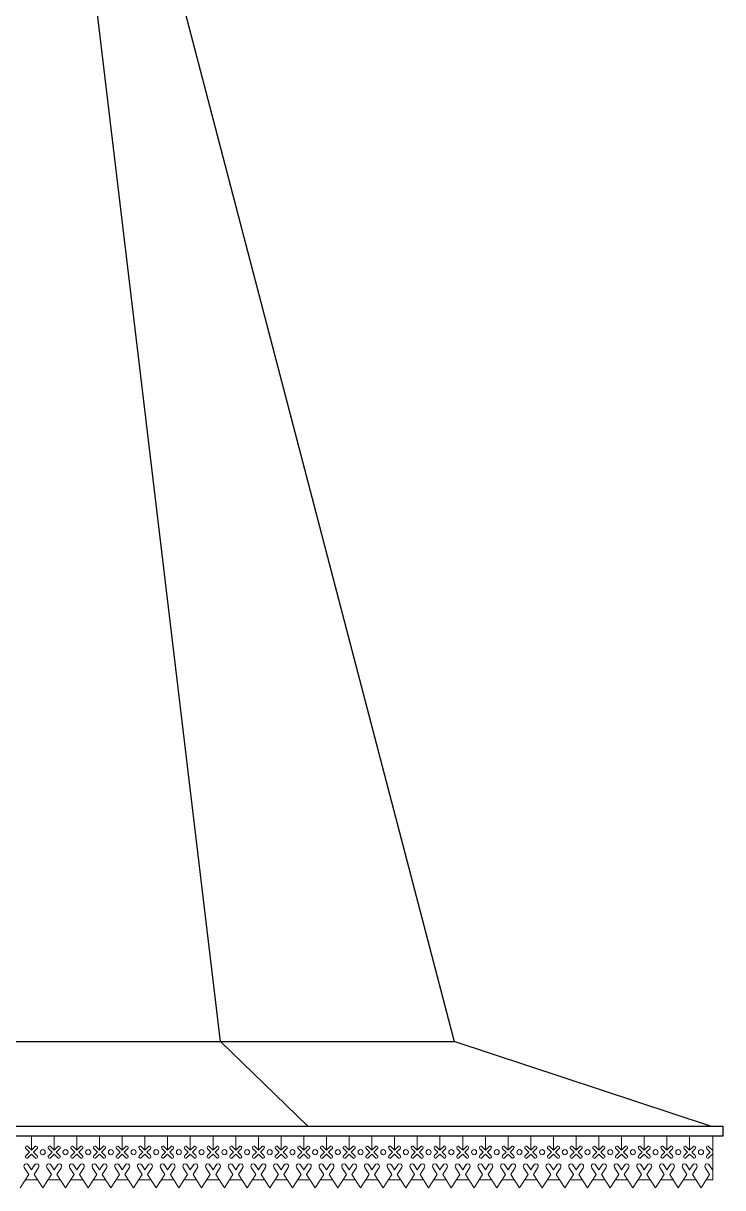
# Model space of a CAD drawing. Header units: millimetres. Extents: x 159 to 5807, y 71 to 6378.
# Drawn here: x 972.6 to 1156.8, y 5673.1 to 5979.7 of the extents above; entities that cross this region are included whole.
import ezdxf

# ---------------------------------------------------------------- set-up
doc = ezdxf.new("R2010")
doc.units = ezdxf.units.MM
doc.layers.add('fasad', color=251, linetype='Continuous', lineweight=15)

msp = doc.modelspace()

# ---------------------------------------------------------------- linework, layer by layer
at = {"layer": 'fasad', "lineweight": 30}
for p, q in [((975.139, 6135.9842), (1086.0608, 5711.5553)), ((1024.4896, 5711.5553), (974.5413, 6129.0422)), ((858.9489, 5711.5553), (1086.0608, 5711.5553)), ((1047.5407, 5689.3028), (1024.4896, 5711.5553)), ((1153.5892, 5689.3028), (1086.0608, 5711.5553))]:
    msp.add_line(p, q, dxfattribs=at)
at = {"layer": 'fasad'}
for p, q in [((974.7235, 5682.9686), (974.7235, 5686.683)), ((980.7029, 5682.9686), (980.7029, 5686.683)), ((986.6823, 5682.9686), (986.6823, 5686.683)), ((992.6617, 5682.9686), (992.6617, 5686.683)), ((998.6411, 5682.9686), (998.6411, 5686.683)), ((1004.6205, 5682.9686), (1004.6205, 5686.683)), ((1010.5999, 5682.9686), (1010.5999, 5686.683)), ((1016.5793, 5682.9686), (1016.5793, 5686.683)), ((1022.5587, 5682.9686), (1022.5587, 5686.683)), ((1028.5382, 5682.9686), (1028.5382, 5686.683)), ((1034.5176, 5682.9686), (1034.5176, 5686.683)), ((1040.497, 5682.9686), (1040.497, 5686.683)), ((1046.4764, 5682.9686), (1046.4764, 5686.683)), ((1052.4558, 5682.9686), (1052.4558, 5686.683)), ((1058.4352, 5682.9686), (1058.4352, 5686.683)), ((1064.4146, 5682.9686), (1064.4146, 5686.683)), ((1070.394, 5682.9686), (1070.394, 5686.683)), ((1076.3734, 5682.9686), (1076.3734, 5686.683)), ((1082.3528, 5682.9686), (1082.3528, 5686.683)), ((1088.3322, 5682.9686), (1088.3322, 5686.683)), ((1094.3116, 5682.9686), (1094.3116, 5686.683)), ((1100.291, 5682.9686), (1100.291, 5686.683)), ((1106.2704, 5682.9686), (1106.2704, 5686.683)), ((1112.2498, 5682.9686), (1112.2498, 5686.683)), ((1118.2292, 5682.9686), (1118.2292, 5686.683)), ((1124.2086, 5682.9686), (1124.2086, 5686.683)), ((1130.188, 5682.9686), (1130.188, 5686.683)), ((1136.1674, 5682.9686), (1136.1674, 5686.683)), ((1142.1468, 5682.9686), (1142.1468, 5686.683)), ((1148.1262, 5682.9686), (1148.1262, 5686.683)), ((1154.2418, 5675.1703), (1154.2418, 5686.683)), ((974.0081, 5676.6102), (972.8248, 5678.4409)), ((974.7235, 5677.8121), (973.8773, 5679.1212)), ((974.7235, 5677.8121), (975.5698, 5679.1212)), ((975.439, 5676.6102), (976.6223, 5678.4409)), ((979.9875, 5676.6102), (978.8042, 5678.4409)), ((980.7029, 5677.8121), (979.8567, 5679.1212)), ((980.7029, 5677.8121), (981.5492, 5679.1212)), ((981.4184, 5676.6102), (982.6017, 5678.4409)), ((985.9669, 5676.6102), (984.7836, 5678.4409)), ((986.6823, 5677.8121), (985.8361, 5679.1212)), ((986.6823, 5677.8121), (987.5286, 5679.1212)), ((987.3978, 5676.6102), (988.5811, 5678.4409)), ((991.9463, 5676.6102), (990.763, 5678.4409)), ((992.6617, 5677.8121), (991.8155, 5679.1212)), ((992.6617, 5677.8121), (993.508, 5679.1212)), ((993.3772, 5676.6102), (994.5605, 5678.4409)), ((997.9257, 5676.6102), (996.7424, 5678.4409)), ((998.6411, 5677.8121), (997.7949, 5679.1212)), ((998.6411, 5677.8121), (999.4874, 5679.1212)), ((999.3566, 5676.6102), (1000.5399, 5678.4409)), ((1003.9051, 5676.6102), (1002.7218, 5678.4409)), ((1004.6205, 5677.8121), (1003.7743, 5679.1212)), ((1004.6205, 5677.8121), (1005.4668, 5679.1212)), ((1005.336, 5676.6102), (1006.5193, 5678.4409)), ((1009.8845, 5676.6102), (1008.7012, 5678.4409)), ((1010.5999, 5677.8121), (1009.7537, 5679.1212)), ((1010.5999, 5677.8121), (1011.4462, 5679.1212)), ((1011.3154, 5676.6102), (1012.4987, 5678.4409)), ((1015.8639, 5676.6102), (1014.6806, 5678.4409)), ((1016.5793, 5677.8121), (1015.7331, 5679.1212)), ((1016.5793, 5677.8121), (1017.4256, 5679.1212)), ((1017.2948, 5676.6102), (1018.4781, 5678.4409)), ((1021.8433, 5676.6102), (1020.66, 5678.4409)), ((1022.5587, 5677.8121), (1021.7125, 5679.1212)), ((1022.5587, 5677.8121), (1023.405, 5679.1212)), ((1023.2742, 5676.6102), (1024.4575, 5678.4409)), ((1027.8227, 5676.6102), (1026.6394, 5678.4409)), ((1028.5382, 5677.8121), (1027.6919, 5679.1212)), ((1028.5382, 5677.8121), (1029.3844, 5679.1212)), ((1029.2536, 5676.6102), (1030.4369, 5678.4409)), ((1033.8021, 5676.6102), (1032.6188, 5678.4409)), ((1034.5176, 5677.8121), (1033.6713, 5679.1212)), ((1034.5176, 5677.8121), (1035.3638, 5679.1212)), ((1035.233, 5676.6102), (1036.4163, 5678.4409)), ((1039.7815, 5676.6102), (1038.5982, 5678.4409)), ((1040.497, 5677.8121), (1039.6507, 5679.1212)), ((1040.497, 5677.8121), (1041.3432, 5679.1212)), ((1041.2124, 5676.6102), (1042.3957, 5678.4409)), ((1045.7609, 5676.6102), (1044.5776, 5678.4409)), ((1046.4764, 5677.8121), (1045.6301, 5679.1212)), ((1046.4764, 5677.8121), (1047.3226, 5679.1212)), ((1047.1918, 5676.6102), (1048.3751, 5678.4409)), ((1051.7403, 5676.6102), (1050.557, 5678.4409)), ((1052.4558, 5677.8121), (1051.6095, 5679.1212)), ((1052.4558, 5677.8121), (1053.302, 5679.1212)), ((1053.1712, 5676.6102), (1054.3545, 5678.4409)), ((1057.7197, 5676.6102), (1056.5364, 5678.4409)), ((1058.4352, 5677.8121), (1057.5889, 5679.1212)), ((1058.4352, 5677.8121), (1059.2814, 5679.1212)), ((1059.1506, 5676.6102), (1060.3339, 5678.4409)), ((1063.6991, 5676.6102), (1062.5158, 5678.4409)), ((1064.4146, 5677.8121), (1063.5683, 5679.1212)), ((1064.4146, 5677.8121), (1065.2608, 5679.1212)), ((1065.13, 5676.6102), (1066.3133, 5678.4409)), ((1069.6785, 5676.6102), (1068.4952, 5678.4409)), ((1070.394, 5677.8121), (1069.5477, 5679.1212)), ((1070.394, 5677.8121), (1071.2402, 5679.1212)), ((1071.1094, 5676.6102), (1072.2927, 5678.4409)), ((1075.6579, 5676.6102), (1074.4746, 5678.4409)), ((1076.3734, 5677.8121), (1075.5271, 5679.1212)), ((1076.3734, 5677.8121), (1077.2196, 5679.1212)), ((1077.0888, 5676.6102), (1078.2721, 5678.4409)), ((1081.6373, 5676.6102), (1080.454, 5678.4409)), ((1082.3528, 5677.8121), (1081.5065, 5679.1212)), ((1082.3528, 5677.8121), (1083.199, 5679.1212)), ((1083.0682, 5676.6102), (1084.2515, 5678.4409)), ((1087.6167, 5676.6102), (1086.4334, 5678.4409)), ((1088.3322, 5677.8121), (1087.4859, 5679.1212)), ((1088.3322, 5677.8121), (1089.1784, 5679.1212)), ((1089.0476, 5676.6102), (1090.2309, 5678.4409)), ((1093.5961, 5676.6102), (1092.4128, 5678.4409)), ((1094.3116, 5677.8121), (1093.4653, 5679.1212)), ((1094.3116, 5677.8121), (1095.1578, 5679.1212)), ((1095.027, 5676.6102), (1096.2103, 5678.4409)), ((1099.5755, 5676.6102), (1098.3922, 5678.4409)), ((1100.291, 5677.8121), (1099.4447, 5679.1212)), ((1100.291, 5677.8121), (1101.1372, 5679.1212)), ((1101.0064, 5676.6102), (1102.1897, 5678.4409)), ((1105.5549, 5676.6102), (1104.3716, 5678.4409)), ((1106.2704, 5677.8121), (1105.4241, 5679.1212)), ((1106.2704, 5677.8121), (1107.1166, 5679.1212)), ((1106.9858, 5676.6102), (1108.1691, 5678.4409)), ((1111.5343, 5676.6102), (1110.351, 5678.4409)), ((1112.2498, 5677.8121), (1111.4035, 5679.1212)), ((1112.2498, 5677.8121), (1113.096, 5679.1212)), ((1112.9652, 5676.6102), (1114.1485, 5678.4409)), ((1117.5137, 5676.6102), (1116.3304, 5678.4409)), ((1118.2292, 5677.8121), (1117.3829, 5679.1212)), ((1118.2292, 5677.8121), (1119.0754, 5679.1212)), ((1118.9446, 5676.6102), (1120.1279, 5678.4409)), ((1123.4931, 5676.6102), (1122.3098, 5678.4409)), ((1124.2086, 5677.8121), (1123.3623, 5679.1212)), ((1124.2086, 5677.8121), (1125.0548, 5679.1212)), ((1124.924, 5676.6102), (1126.1073, 5678.4409)), ((1129.4725, 5676.6102), (1128.2892, 5678.4409)), ((1130.188, 5677.8121), (1129.3417, 5679.1212)), ((1130.188, 5677.8121), (1131.0342, 5679.1212)), ((1130.9034, 5676.6102), (1132.0867, 5678.4409)), ((1135.4519, 5676.6102), (1134.2686, 5678.4409)), ((1136.1674, 5677.8121), (1135.3211, 5679.1212)), ((1136.1674, 5677.8121), (1137.0136, 5679.1212)), ((1136.8828, 5676.6102), (1138.0661, 5678.4409)), ((1141.4313, 5676.6102), (1140.248, 5678.4409)), ((1142.1468, 5677.8121), (1141.3005, 5679.1212)), ((1142.1468, 5677.8121), (1142.993, 5679.1212)), ((1142.8622, 5676.6102), (1144.0455, 5678.4409)), ((1147.4107, 5676.6102), (1146.2274, 5678.4409)), ((1148.1262, 5677.8121), (1147.2799, 5679.1212)), ((1148.1262, 5677.8121), (1148.9724, 5679.1212)), ((1148.8416, 5676.6102), (1150.0249, 5678.4409)), ((1153.3901, 5676.6102), (1152.2068, 5678.4409)), ((1154.1056, 5677.8121), (1153.2593, 5679.1212)), ((971.7338, 5673.0919), (974.0081, 5676.6102)), ((977.7132, 5673.0919), (975.439, 5676.6102)), ((977.7132, 5673.0919), (979.9875, 5676.6102)), ((983.6926, 5673.0919), (981.4184, 5676.6102)), ((983.6926, 5673.0919), (985.9669, 5676.6102)), ((989.672, 5673.0919), (987.3978, 5676.6102)), ((989.672, 5673.0919), (991.9463, 5676.6102)), ((995.6514, 5673.0919), (993.3772, 5676.6102)), ((995.6514, 5673.0919), (997.9257, 5676.6102)), ((1001.6308, 5673.0919), (999.3566, 5676.6102)), ((1001.6308, 5673.0919), (1003.9051, 5676.6102)), ((1007.6102, 5673.0919), (1005.336, 5676.6102)), ((1007.6102, 5673.0919), (1009.8845, 5676.6102)), ((1013.5896, 5673.0919), (1011.3154, 5676.6102)), ((1013.5896, 5673.0919), (1015.8639, 5676.6102)), ((1019.569, 5673.0919), (1017.2948, 5676.6102)), ((1019.569, 5673.0919), (1021.8433, 5676.6102)), ((1025.5485, 5673.0919), (1023.2742, 5676.6102)), ((1025.5485, 5673.0919), (1027.8227, 5676.6102)), ((1031.5279, 5673.0919), (1029.2536, 5676.6102)), ((1031.5279, 5673.0919), (1033.8021, 5676.6102)), ((1037.5073, 5673.0919), (1035.233, 5676.6102)), ((1037.5073, 5673.0919), (1039.7815, 5676.6102)), ((1043.4867, 5673.0919), (1041.2124, 5676.6102)), ((1043.4867, 5673.0919), (1045.7609, 5676.6102)), ((1049.4661, 5673.0919), (1047.1918, 5676.6102)), ((1049.4661, 5673.0919), (1051.7403, 5676.6102)), ((1055.4455, 5673.0919), (1053.1712, 5676.6102)), ((1055.4455, 5673.0919), (1057.7197, 5676.6102)), ((1061.4249, 5673.0919), (1059.1506, 5676.6102)), ((1061.4249, 5673.0919), (1063.6991, 5676.6102)), ((1067.4043, 5673.0919), (1065.13, 5676.6102)), ((1067.4043, 5673.0919), (1069.6785, 5676.6102)), ((1073.3837, 5673.0919), (1071.1094, 5676.6102)), ((1073.3837, 5673.0919), (1075.6579, 5676.6102)), ((1079.3631, 5673.0919), (1077.0888, 5676.6102)), ((1079.3631, 5673.0919), (1081.6373, 5676.6102)), ((1085.3425, 5673.0919), (1083.0682, 5676.6102)), ((1085.3425, 5673.0919), (1087.6167, 5676.6102)), ((1091.3219, 5673.0919), (1089.0476, 5676.6102)), ((1091.3219, 5673.0919), (1093.5961, 5676.6102)), ((1097.3013, 5673.0919), (1095.027, 5676.6102)), ((1097.3013, 5673.0919), (1099.5755, 5676.6102)), ((1103.2807, 5673.0919), (1101.0064, 5676.6102)), ((1103.2807, 5673.0919), (1105.5549, 5676.6102)), ((1109.2601, 5673.0919), (1106.9858, 5676.6102)), ((1109.2601, 5673.0919), (1111.5343, 5676.6102)), ((1115.2395, 5673.0919), (1112.9652, 5676.6102)), ((1115.2395, 5673.0919), (1117.5137, 5676.6102)), ((1121.2189, 5673.0919), (1118.9446, 5676.6102)), ((1121.2189, 5673.0919), (1123.4931, 5676.6102)), ((1127.1983, 5673.0919), (1124.924, 5676.6102)), ((1127.1983, 5673.0919), (1129.4725, 5676.6102)), ((1133.1777, 5673.0919), (1130.9034, 5676.6102)), ((1133.1777, 5673.0919), (1135.4519, 5676.6102)), ((1139.1571, 5673.0919), (1136.8828, 5676.6102)), ((1139.1571, 5673.0919), (1141.4313, 5676.6102)), ((1145.1365, 5673.0919), (1142.8622, 5676.6102)), ((1145.1365, 5673.0919), (1147.4107, 5676.6102)), ((1151.1159, 5673.0919), (1148.8416, 5676.6102)), ((1151.1159, 5673.0919), (1153.3901, 5676.6102))]:
    msp.add_line(p, q, dxfattribs=at)
at = {"layer": 'fasad', "lineweight": 30}
msp.add_lwpolyline([(1156.8388, 5686.683), (788.4076, 5686.683), (788.4076, 5689.3028), (1156.8388, 5689.3028)], close=True, dxfattribs=at)
at = {"layer": 'fasad'}
for points in [[(976.1531, 5681.5666), (976.1531, 5681.5666), (975.2683, 5682.4513), (976.1531, 5683.3361, 1.13864319), (975.6083, 5683.8808), (974.7235, 5682.9961), (973.8388, 5683.8808, 1.13864319), (973.294, 5683.3361), (974.1788, 5682.4513), (973.294, 5681.5666), (973.294, 5681.5666, 1.13864319), (973.8388, 5681.0218), (974.7235, 5681.9065), (975.6083, 5681.0218, 1.13864319)], [(982.1325, 5681.5666), (982.1325, 5681.5666), (981.2477, 5682.4513), (982.1325, 5683.3361, 1.13864319), (981.5877, 5683.8808), (980.7029, 5682.9961), (979.8182, 5683.8808, 1.13864319), (979.2734, 5683.3361), (980.1582, 5682.4513), (979.2734, 5681.5666), (979.2734, 5681.5666, 1.13864319), (979.8182, 5681.0218), (980.7029, 5681.9065), (981.5877, 5681.0218, 1.13864319)], [(988.1119, 5681.5666), (988.1119, 5681.5666), (987.2271, 5682.4513), (988.1119, 5683.3361, 1.13864319), (987.5671, 5683.8808), (986.6823, 5682.9961), (985.7976, 5683.8808, 1.13864319), (985.2528, 5683.3361), (986.1376, 5682.4513), (985.2528, 5681.5666), (985.2528, 5681.5666, 1.13864319), (985.7976, 5681.0218), (986.6823, 5681.9065), (987.5671, 5681.0218, 1.13864319)], [(994.0913, 5681.5666), (994.0913, 5681.5666), (993.2065, 5682.4513), (994.0913, 5683.3361, 1.13864319), (993.5465, 5683.8808), (992.6617, 5682.9961), (991.777, 5683.8808, 1.13864319), (991.2322, 5683.3361), (992.117, 5682.4513), (991.2322, 5681.5666), (991.2322, 5681.5666, 1.13864319), (991.777, 5681.0218), (992.6617, 5681.9065), (993.5465, 5681.0218, 1.13864319)], [(1000.0707, 5681.5666), (1000.0707, 5681.5666), (999.1859, 5682.4513), (1000.0707, 5683.3361, 1.13864319), (999.5259, 5683.8808), (998.6411, 5682.9961), (997.7564, 5683.8808, 1.13864319), (997.2116, 5683.3361), (998.0964, 5682.4513), (997.2116, 5681.5666), (997.2116, 5681.5666, 1.13864319), (997.7564, 5681.0218), (998.6411, 5681.9065), (999.5259, 5681.0218, 1.13864319)], [(1006.0501, 5681.5666), (1006.0501, 5681.5666), (1005.1653, 5682.4513), (1006.0501, 5683.3361, 1.13864319), (1005.5053, 5683.8808), (1004.6205, 5682.9961), (1003.7358, 5683.8808, 1.13864319), (1003.191, 5683.3361), (1004.0758, 5682.4513), (1003.191, 5681.5666), (1003.191, 5681.5666, 1.13864319), (1003.7358, 5681.0218), (1004.6205, 5681.9065), (1005.5053, 5681.0218, 1.13864319)], [(1012.0295, 5681.5666), (1012.0295, 5681.5666), (1011.1447, 5682.4513), (1012.0295, 5683.3361, 1.13864319), (1011.4847, 5683.8808), (1010.5999, 5682.9961), (1009.7152, 5683.8808, 1.13864319), (1009.1704, 5683.3361), (1010.0552, 5682.4513), (1009.1704, 5681.5666), (1009.1704, 5681.5666, 1.13864319), (1009.7152, 5681.0218), (1010.5999, 5681.9065), (1011.4847, 5681.0218, 1.13864319)], [(1018.0089, 5681.5666), (1018.0089, 5681.5666), (1017.1241, 5682.4513), (1018.0089, 5683.3361, 1.13864319), (1017.4641, 5683.8808), (1016.5793, 5682.9961), (1015.6946, 5683.8808, 1.13864319), (1015.1498, 5683.3361), (1016.0346, 5682.4513), (1015.1498, 5681.5666), (1015.1498, 5681.5666, 1.13864319), (1015.6946, 5681.0218), (1016.5793, 5681.9065), (1017.4641, 5681.0218, 1.13864319)], [(1023.9883, 5681.5666), (1023.9883, 5681.5666), (1023.1035, 5682.4513), (1023.9883, 5683.3361, 1.13864319), (1023.4435, 5683.8808), (1022.5587, 5682.9961), (1021.674, 5683.8808, 1.13864319), (1021.1292, 5683.3361), (1022.014, 5682.4513), (1021.1292, 5681.5666), (1021.1292, 5681.5666, 1.13864319), (1021.674, 5681.0218), (1022.5587, 5681.9065), (1023.4435, 5681.0218, 1.13864319)], [(1029.9677, 5681.5666), (1029.9677, 5681.5666), (1029.0829, 5682.4513), (1029.9677, 5683.3361, 1.13864319), (1029.4229, 5683.8808), (1028.5382, 5682.9961), (1027.6534, 5683.8808, 1.13864319), (1027.1086, 5683.3361), (1027.9934, 5682.4513), (1027.1086, 5681.5666), (1027.1086, 5681.5666, 1.13864319), (1027.6534, 5681.0218), (1028.5382, 5681.9065), (1029.4229, 5681.0218, 1.13864319)], [(1035.9471, 5681.5666), (1035.9471, 5681.5666), (1035.0623, 5682.4513), (1035.9471, 5683.3361, 1.13864319), (1035.4023, 5683.8808), (1034.5176, 5682.9961), (1033.6328, 5683.8808, 1.13864319), (1033.088, 5683.3361), (1033.9728, 5682.4513), (1033.088, 5681.5666), (1033.088, 5681.5666, 1.13864319), (1033.6328, 5681.0218), (1034.5176, 5681.9065), (1035.4023, 5681.0218, 1.13864319)], [(1041.9265, 5681.5666), (1041.9265, 5681.5666), (1041.0417, 5682.4513), (1041.9265, 5683.3361, 1.13864319), (1041.3817, 5683.8808), (1040.497, 5682.9961), (1039.6122, 5683.8808, 1.13864319), (1039.0674, 5683.3361), (1039.9522, 5682.4513), (1039.0674, 5681.5666), (1039.0674, 5681.5666, 1.13864319), (1039.6122, 5681.0218), (1040.497, 5681.9065), (1041.3817, 5681.0218, 1.13864319)], [(1047.9059, 5681.5666), (1047.9059, 5681.5666), (1047.0211, 5682.4513), (1047.9059, 5683.3361, 1.13864319), (1047.3611, 5683.8808), (1046.4764, 5682.9961), (1045.5916, 5683.8808, 1.13864319), (1045.0468, 5683.3361), (1045.9316, 5682.4513), (1045.0468, 5681.5666), (1045.0468, 5681.5666, 1.13864319), (1045.5916, 5681.0218), (1046.4764, 5681.9065), (1047.3611, 5681.0218, 1.13864319)], [(1053.8853, 5681.5666), (1053.8853, 5681.5666), (1053.0005, 5682.4513), (1053.8853, 5683.3361, 1.13864319), (1053.3405, 5683.8808), (1052.4558, 5682.9961), (1051.571, 5683.8808, 1.13864319), (1051.0262, 5683.3361), (1051.911, 5682.4513), (1051.0262, 5681.5666), (1051.0262, 5681.5666, 1.13864319), (1051.571, 5681.0218), (1052.4558, 5681.9065), (1053.3405, 5681.0218, 1.13864319)], [(1059.8647, 5681.5666), (1059.8647, 5681.5666), (1058.9799, 5682.4513), (1059.8647, 5683.3361, 1.13864319), (1059.3199, 5683.8808), (1058.4352, 5682.9961), (1057.5504, 5683.8808, 1.13864319), (1057.0056, 5683.3361), (1057.8904, 5682.4513), (1057.0056, 5681.5666), (1057.0056, 5681.5666, 1.13864319), (1057.5504, 5681.0218), (1058.4352, 5681.9065), (1059.3199, 5681.0218, 1.13864319)], [(1065.8441, 5681.5666), (1065.8441, 5681.5666), (1064.9593, 5682.4513), (1065.8441, 5683.3361, 1.13864319), (1065.2993, 5683.8808), (1064.4146, 5682.9961), (1063.5298, 5683.8808, 1.13864319), (1062.985, 5683.3361), (1063.8698, 5682.4513), (1062.985, 5681.5666), (1062.985, 5681.5666, 1.13864319), (1063.5298, 5681.0218), (1064.4146, 5681.9065), (1065.2993, 5681.0218, 1.13864319)], [(1071.8235, 5681.5666), (1071.8235, 5681.5666), (1070.9387, 5682.4513), (1071.8235, 5683.3361, 1.13864319), (1071.2787, 5683.8808), (1070.394, 5682.9961), (1069.5092, 5683.8808, 1.13864319), (1068.9644, 5683.3361), (1069.8492, 5682.4513), (1068.9644, 5681.5666), (1068.9644, 5681.5666, 1.13864319), (1069.5092, 5681.0218), (1070.394, 5681.9065), (1071.2787, 5681.0218, 1.13864319)], [(1077.8029, 5681.5666), (1077.8029, 5681.5666), (1076.9181, 5682.4513), (1077.8029, 5683.3361, 1.13864319), (1077.2581, 5683.8808), (1076.3734, 5682.9961), (1075.4886, 5683.8808, 1.13864319), (1074.9438, 5683.3361), (1075.8286, 5682.4513), (1074.9438, 5681.5666), (1074.9438, 5681.5666, 1.13864319), (1075.4886, 5681.0218), (1076.3734, 5681.9065), (1077.2581, 5681.0218, 1.13864319)], [(1083.7823, 5681.5666), (1083.7823, 5681.5666), (1082.8975, 5682.4513), (1083.7823, 5683.3361, 1.13864319), (1083.2375, 5683.8808), (1082.3528, 5682.9961), (1081.468, 5683.8808, 1.13864319), (1080.9232, 5683.3361), (1081.808, 5682.4513), (1080.9232, 5681.5666), (1080.9232, 5681.5666, 1.13864319), (1081.468, 5681.0218), (1082.3528, 5681.9065), (1083.2375, 5681.0218, 1.13864319)], [(1089.7617, 5681.5666), (1089.7617, 5681.5666), (1088.8769, 5682.4513), (1089.7617, 5683.3361, 1.13864319), (1089.2169, 5683.8808), (1088.3322, 5682.9961), (1087.4474, 5683.8808, 1.13864319), (1086.9026, 5683.3361), (1087.7874, 5682.4513), (1086.9026, 5681.5666), (1086.9026, 5681.5666, 1.13864319), (1087.4474, 5681.0218), (1088.3322, 5681.9065), (1089.2169, 5681.0218, 1.13864319)], [(1095.7411, 5681.5666), (1095.7411, 5681.5666), (1094.8563, 5682.4513), (1095.7411, 5683.3361, 1.13864319), (1095.1963, 5683.8808), (1094.3116, 5682.9961), (1093.4268, 5683.8808, 1.13864319), (1092.882, 5683.3361), (1093.7668, 5682.4513), (1092.882, 5681.5666), (1092.882, 5681.5666, 1.13864319), (1093.4268, 5681.0218), (1094.3116, 5681.9065), (1095.1963, 5681.0218, 1.13864319)], [(1101.7205, 5681.5666), (1101.7205, 5681.5666), (1100.8357, 5682.4513), (1101.7205, 5683.3361, 1.13864319), (1101.1757, 5683.8808), (1100.291, 5682.9961), (1099.4062, 5683.8808, 1.13864319), (1098.8614, 5683.3361), (1099.7462, 5682.4513), (1098.8614, 5681.5666), (1098.8614, 5681.5666, 1.13864319), (1099.4062, 5681.0218), (1100.291, 5681.9065), (1101.1757, 5681.0218, 1.13864319)], [(1107.6999, 5681.5666), (1107.6999, 5681.5666), (1106.8151, 5682.4513), (1107.6999, 5683.3361, 1.13864319), (1107.1551, 5683.8808), (1106.2704, 5682.9961), (1105.3856, 5683.8808, 1.13864319), (1104.8408, 5683.3361), (1105.7256, 5682.4513), (1104.8408, 5681.5666), (1104.8408, 5681.5666, 1.13864319), (1105.3856, 5681.0218), (1106.2704, 5681.9065), (1107.1551, 5681.0218, 1.13864319)], [(1113.6793, 5681.5666), (1113.6793, 5681.5666), (1112.7945, 5682.4513), (1113.6793, 5683.3361, 1.13864319), (1113.1345, 5683.8808), (1112.2498, 5682.9961), (1111.365, 5683.8808, 1.13864319), (1110.8202, 5683.3361), (1111.705, 5682.4513), (1110.8202, 5681.5666), (1110.8202, 5681.5666, 1.13864319), (1111.365, 5681.0218), (1112.2498, 5681.9065), (1113.1345, 5681.0218, 1.13864319)], [(1119.6587, 5681.5666), (1119.6587, 5681.5666), (1118.7739, 5682.4513), (1119.6587, 5683.3361, 1.13864319), (1119.1139, 5683.8808), (1118.2292, 5682.9961), (1117.3444, 5683.8808, 1.13864319), (1116.7996, 5683.3361), (1117.6844, 5682.4513), (1116.7996, 5681.5666), (1116.7996, 5681.5666, 1.13864319), (1117.3444, 5681.0218), (1118.2292, 5681.9065), (1119.1139, 5681.0218, 1.13864319)], [(1125.6381, 5681.5666), (1125.6381, 5681.5666), (1124.7533, 5682.4513), (1125.6381, 5683.3361, 1.13864319), (1125.0933, 5683.8808), (1124.2086, 5682.9961), (1123.3238, 5683.8808, 1.13864319), (1122.779, 5683.3361), (1123.6638, 5682.4513), (1122.779, 5681.5666), (1122.779, 5681.5666, 1.13864319), (1123.3238, 5681.0218), (1124.2086, 5681.9065), (1125.0933, 5681.0218, 1.13864319)], [(1131.6175, 5681.5666), (1131.6175, 5681.5666), (1130.7327, 5682.4513), (1131.6175, 5683.3361, 1.13864319), (1131.0727, 5683.8808), (1130.188, 5682.9961), (1129.3032, 5683.8808, 1.13864319), (1128.7584, 5683.3361), (1129.6432, 5682.4513), (1128.7584, 5681.5666), (1128.7584, 5681.5666, 1.13864319), (1129.3032, 5681.0218), (1130.188, 5681.9065), (1131.0727, 5681.0218, 1.13864319)], [(1137.5969, 5681.5666), (1137.5969, 5681.5666), (1136.7121, 5682.4513), (1137.5969, 5683.3361, 1.13864319), (1137.0521, 5683.8808), (1136.1674, 5682.9961), (1135.2826, 5683.8808, 1.13864319), (1134.7378, 5683.3361), (1135.6226, 5682.4513), (1134.7378, 5681.5666), (1134.7378, 5681.5666, 1.13864319), (1135.2826, 5681.0218), (1136.1674, 5681.9065), (1137.0521, 5681.0218, 1.13864319)], [(1143.5763, 5681.5666), (1143.5763, 5681.5666), (1142.6915, 5682.4513), (1143.5763, 5683.3361, 1.13864319), (1143.0315, 5683.8808), (1142.1468, 5682.9961), (1141.262, 5683.8808, 1.13864319), (1140.7172, 5683.3361), (1141.602, 5682.4513), (1140.7172, 5681.5666), (1140.7172, 5681.5666, 1.13864319), (1141.262, 5681.0218), (1142.1468, 5681.9065), (1143.0315, 5681.0218, 1.13864319)], [(1149.5557, 5681.5666), (1149.5557, 5681.5666), (1148.6709, 5682.4513), (1149.5557, 5683.3361, 1.13864319), (1149.0109, 5683.8808), (1148.1262, 5682.9961), (1147.2414, 5683.8808, 1.13864319), (1146.6966, 5683.3361), (1147.5814, 5682.4513), (1146.6966, 5681.5666), (1146.6966, 5681.5666, 1.13864319), (1147.2414, 5681.0218), (1148.1262, 5681.9065), (1149.0109, 5681.0218, 1.13864319)]]:
    msp.add_lwpolyline(points, format="xyb", close=True, dxfattribs=at)
msp.add_lwpolyline([(1154.2418, 5683.1323), (1154.1056, 5682.9961), (1153.2208, 5683.8808, 1.13864319), (1152.676, 5683.3361), (1153.5608, 5682.4513), (1152.676, 5681.5666), (1152.676, 5681.5666, 1.13864319), (1153.2208, 5681.0218), (1154.1056, 5681.9065), (1154.2418, 5681.7703)], format="xyb", dxfattribs=at)
for points in [[(973.0774, 5675.1703), (976.1973, 5675.1703)], [(979.0568, 5675.1703), (982.3491, 5675.1703)], [(985.0362, 5675.1703), (988.3285, 5675.1703)], [(991.0156, 5675.1703), (994.3079, 5675.1703)], [(996.995, 5675.1703), (1000.2873, 5675.1703)], [(1002.9744, 5675.1703), (1006.2667, 5675.1703)], [(1008.9538, 5675.1703), (1012.0737, 5675.1703)], [(1014.9332, 5675.1703), (1018.2255, 5675.1703)], [(1020.9126, 5675.1703), (1024.2049, 5675.1703)], [(1026.892, 5675.1703), (1030.1843, 5675.1703)], [(1032.8714, 5675.1703), (1036.1637, 5675.1703)], [(1038.8508, 5675.1703), (1042.1431, 5675.1703)], [(1044.8302, 5675.1703), (1047.9501, 5675.1703)], [(1050.8096, 5675.1703), (1054.1019, 5675.1703)], [(1056.789, 5675.1703), (1060.0813, 5675.1703)], [(1062.7684, 5675.1703), (1066.0607, 5675.1703)], [(1068.7478, 5675.1703), (1072.0401, 5675.1703)], [(1074.7272, 5675.1703), (1078.0195, 5675.1703)], [(1080.7066, 5675.1703), (1083.8265, 5675.1703)], [(1086.686, 5675.1703), (1089.9783, 5675.1703)], [(1092.6654, 5675.1703), (1095.9577, 5675.1703)], [(1098.6448, 5675.1703), (1101.9371, 5675.1703)], [(1104.6242, 5675.1703), (1107.9165, 5675.1703)], [(1110.6036, 5675.1703), (1113.8959, 5675.1703)], [(1116.583, 5675.1703), (1119.7029, 5675.1703)], [(1122.5624, 5675.1703), (1125.8547, 5675.1703)], [(1128.5418, 5675.1703), (1131.8341, 5675.1703)], [(1134.5212, 5675.1703), (1137.8135, 5675.1703)], [(1140.5006, 5675.1703), (1143.793, 5675.1703)], [(1146.48, 5675.1703), (1149.7724, 5675.1703)], [(1152.4594, 5675.1703), (1154.2418, 5675.1703)]]:
    msp.add_lwpolyline(points, dxfattribs=at)
for centre in [(977.7132, 5682.4513), (983.6926, 5682.4513), (989.672, 5682.4513), (995.6514, 5682.4513), (1001.6308, 5682.4513), (1007.6102, 5682.4513), (1013.5896, 5682.4513), (1019.569, 5682.4513), (1025.5485, 5682.4513), (1031.5279, 5682.4513), (1037.5073, 5682.4513), (1043.4867, 5682.4513), (1049.4661, 5682.4513), (1055.4455, 5682.4513), (1061.4249, 5682.4513), (1067.4043, 5682.4513), (1073.3837, 5682.4513), (1079.3631, 5682.4513), (1085.3425, 5682.4513), (1091.3219, 5682.4513), (1097.3013, 5682.4513), (1103.2807, 5682.4513), (1109.2601, 5682.4513), (1115.2395, 5682.4513), (1121.2189, 5682.4513), (1127.1983, 5682.4513), (1133.1777, 5682.4513), (1139.1571, 5682.4513), (1145.1365, 5682.4513), (1151.1159, 5682.4513)]:
    msp.add_circle(centre, 0.6677, dxfattribs=at)
for centre, start, end in [((973.3742, 5678.7453), 28.995695, 216.762066), ((976.0729, 5678.7453), 323.237934, 151.004305), ((979.3536, 5678.7453), 28.995695, 216.762066), ((982.0523, 5678.7453), 323.237934, 151.004305), ((985.333, 5678.7453), 28.995695, 216.762066), ((988.0317, 5678.7453), 323.237934, 151.004305), ((991.3124, 5678.7453), 28.995695, 216.762066), ((994.0111, 5678.7453), 323.237934, 151.004305), ((997.2918, 5678.7453), 28.995695, 216.762066), ((999.9905, 5678.7453), 323.237934, 151.004305), ((1003.2712, 5678.7453), 28.995695, 216.762066), ((1005.9699, 5678.7453), 323.237934, 151.004305), ((1009.2506, 5678.7453), 28.995695, 216.762066), ((1011.9493, 5678.7453), 323.237934, 151.004305), ((1015.23, 5678.7453), 28.995695, 216.762066), ((1017.9287, 5678.7453), 323.237934, 151.004305), ((1021.2094, 5678.7453), 28.995695, 216.762066), ((1023.9081, 5678.7453), 323.237934, 151.004305), ((1027.1888, 5678.7453), 28.995695, 216.762066), ((1029.8875, 5678.7453), 323.237934, 151.004305), ((1033.1682, 5678.7453), 28.995695, 216.762066), ((1035.8669, 5678.7453), 323.237934, 151.004305), ((1039.1476, 5678.7453), 28.995695, 216.762066), ((1041.8463, 5678.7453), 323.237934, 151.004305), ((1045.127, 5678.7453), 28.995695, 216.762066), ((1047.8257, 5678.7453), 323.237934, 151.004305), ((1051.1064, 5678.7453), 28.995695, 216.762066), ((1053.8051, 5678.7453), 323.237934, 151.004305), ((1057.0858, 5678.7453), 28.995695, 216.762066), ((1059.7845, 5678.7453), 323.237934, 151.004305), ((1063.0652, 5678.7453), 28.995695, 216.762066), ((1065.7639, 5678.7453), 323.237934, 151.004305), ((1069.0446, 5678.7453), 28.995695, 216.762066), ((1071.7433, 5678.7453), 323.237934, 151.004305), ((1075.024, 5678.7453), 28.995695, 216.762066), ((1077.7227, 5678.7453), 323.237934, 151.004305), ((1081.0034, 5678.7453), 28.995695, 216.762066), ((1083.7021, 5678.7453), 323.237934, 151.004305), ((1086.9828, 5678.7453), 28.995695, 216.762066), ((1089.6816, 5678.7453), 323.237934, 151.004305), ((1092.9622, 5678.7453), 28.995695, 216.762066), ((1095.661, 5678.7453), 323.237934, 151.004305), ((1098.9416, 5678.7453), 28.995695, 216.762066), ((1101.6404, 5678.7453), 323.237934, 151.004305), ((1104.921, 5678.7453), 28.995695, 216.762066), ((1107.6198, 5678.7453), 323.237934, 151.004305), ((1110.9004, 5678.7453), 28.995695, 216.762066), ((1113.5992, 5678.7453), 323.237934, 151.004305), ((1116.8798, 5678.7453), 28.995695, 216.762066), ((1119.5786, 5678.7453), 323.237934, 151.004305), ((1122.8592, 5678.7453), 28.995695, 216.762066), ((1125.558, 5678.7453), 323.237934, 151.004305), ((1128.8386, 5678.7453), 28.995695, 216.762066), ((1131.5374, 5678.7453), 323.237934, 151.004305), ((1134.818, 5678.7453), 28.995695, 216.762066), ((1137.5168, 5678.7453), 323.237934, 151.004305), ((1140.7974, 5678.7453), 28.995695, 216.762066), ((1143.4962, 5678.7453), 323.237934, 151.004305), ((1146.7768, 5678.7453), 28.995695, 216.762066), ((1149.4756, 5678.7453), 323.237934, 151.004305), ((1152.7562, 5678.7453), 28.995695, 216.762066)]:
    msp.add_arc(centre, 0.6281, start, end, dxfattribs=at)

doc.saveas('drawing.dxf')
